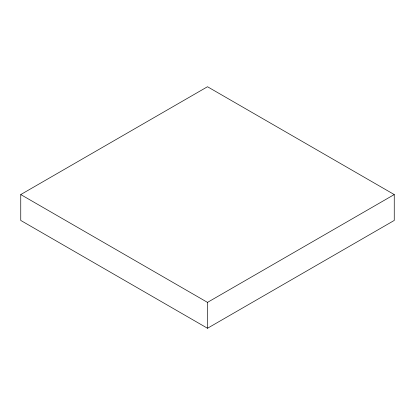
<?xml version="1.0" encoding="UTF-8"?>
<svg xmlns="http://www.w3.org/2000/svg" width="415" height="415" viewBox="0 0 415 415"><rect width="100%" height="100%" fill="white"/><g stroke="black" fill="none" stroke-linecap="round" stroke-linejoin="round"><path stroke-width="0.62" d="M20.75 194.562L207.5 86.74L394.25 194.562L394.25 220.438L207.5 328.26L20.75 220.438L20.75 194.562L207.5 302.379L394.25 194.562M207.5 302.379L207.5 328.26"/></g></svg>
